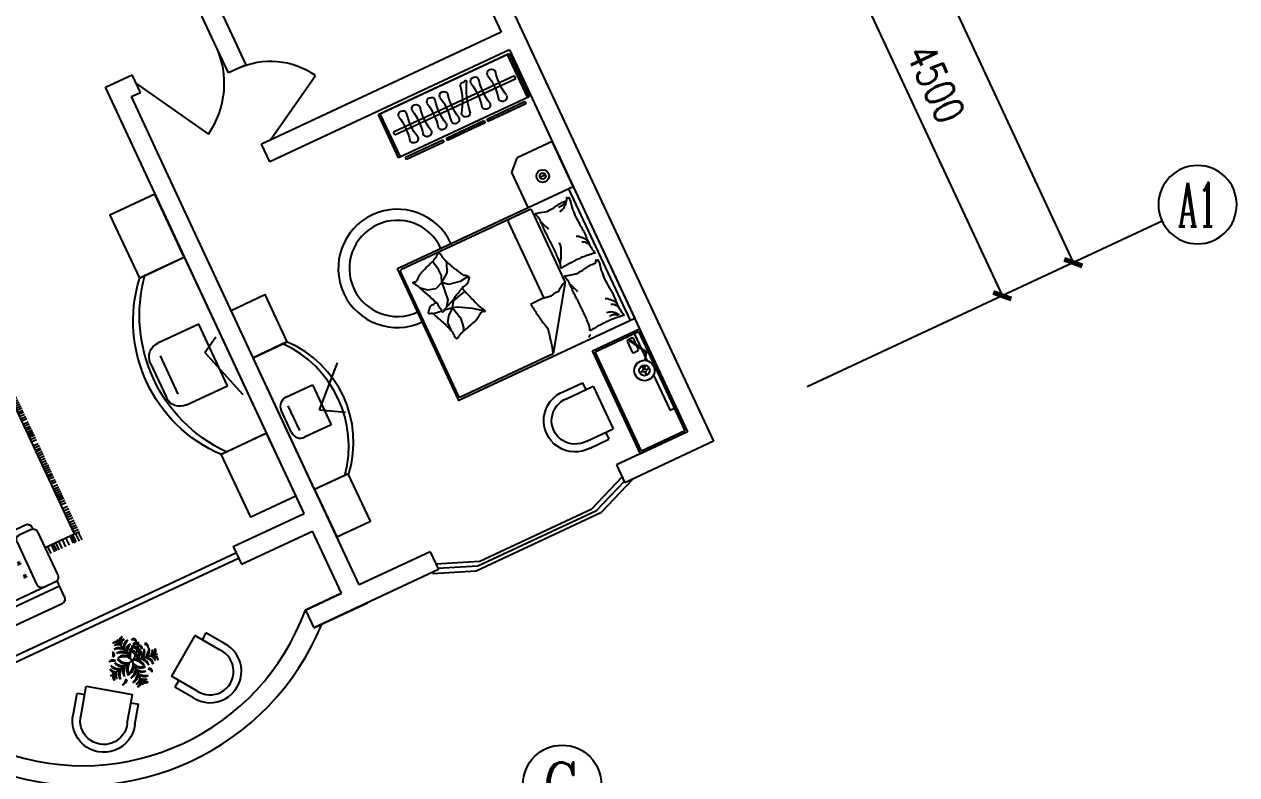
# Model space of a CAD drawing. Header units: millimetres. Extents: x 751 to 49128, y 379 to 40024.
# Drawn here: x 36748 to 49128, y 19677 to 27337 of the extents above; entities that cross this region are included whole.
import ezdxf
from ezdxf.enums import TextEntityAlignment as Align

# ---------------------------------------------------------------- set-up
doc = ezdxf.new("R2010")
doc.units = ezdxf.units.MM
for name, color, linetype in [('AXIS', 3, 'Continuous'), ('AXIS_TEXT', 7, 'Continuous'), ('LAYER1', 5, 'Continuous'), ('PUB_WINDW', 7, 'Continuous'), ('WALL', 255, 'Continuous'), ('WINDOW', 2, 'Continuous')]:
    doc.layers.add(name, color=color, linetype=linetype)
doc.styles.add('COMPLEX', font='COMPLEX')
doc.styles.add('DIM_FONT', font='SIMPLEX', dxfattribs={"width": 0.8})
doc.styles.add('SIMPLEX', font='SIMPLEX.SHX')
doc.styles.get("Standard").update_dxf_attribs({"font": 'arial.ttf'})
doc.dimstyles.new('AXIS', dxfattribs={"dimtxt": 300, "dimasz": 1, "dimexe": 250, "dimexo": 300, "dimgap": 0.09, "dimtad": 1, "dimdec": 0, "dimzin": 0, "dimdsep": 46, "dimtxsty": 'DIM_FONT', "dimblk": '_DIMX', "dimcen": 0.09, "dimse1": 1, "dimse2": 1, "dimclrt": 7, "dimadec": 0, "dimazin": 0, "dimtfac": 1, "dimtdec": 0, "dimtix": 1, "dimtmove": 2, "dimatfit": 3, "dimldrblk": '_DIMX', "dimfxl": 1, "dimtolj": 1, "dimtzin": 0, "dimarcsym": 0})

# ---------------------------------------------------------------- blocks, each defined once
blk = doc.blocks.new('_DIMX')
at = {"const_width": 50}
blk.add_lwpolyline([(-70, -70), (70, 70)], dxfattribs=at)
blk = doc.blocks.new('*D84')
at = {"color": 0, "linetype": 'ByBlock', "transparency": 16777216}
blk.add_line((31041, 39187), (36619, 27226), dxfattribs=at)
at = {"layer": 'DEFPOINTS', "color": 0, "linetype": 'ByBlock', "transparency": 16777216}
for p in [(28322, 37920), (36619, 27225), (33901, 25957)]:
    blk.add_point(p, dxfattribs=at)
at = {"color": 0, "linetype": 'ByBlock', "transparency": 16777216}
for p, rotation in [((31041, 39188), 115.0000000000001), ((36619, 27225), 295.0000000000001)]:
    blk.add_blockref('_DIMX', p, dxfattribs=dict(at, rotation=rotation))
at = {"color": 7, "linetype": 'ByBlock', "transparency": 16777216, "insert": (34102, 33333), "char_height": 300, "attachment_point": 5, "rotation": 295, "style": 'DIM_FONT'}
blk.add_mtext('\\A1;13200', dxfattribs=at)
blk = doc.blocks.new('M_C43HGY')
at = {"linetype": 'Continuous'}
blk.add_lwpolyline([(-535.7, -275.9), (-535.7, 0), (535.7, 0), (535.7, -275.9)], dxfattribs=at)
for centre, radius, start, end in [((-2.2, 390.9), 830.9, 230.05521, 310.34376), ((-2.8, 320.1), 802.1, 228.11894, 311.88106)]:
    blk.add_arc(centre, radius, start, end, dxfattribs=at)
at = {"width": 0.8, "flags": 9}
for tag in ['XSIZE', 'YSIZE']:
    blk.add_attdef(tag, (0, 0), '', height=0.5, dxfattribs=at)
blk = doc.blocks.new('_C1LVG')
for p, q in [((-143.6, 1091.5), (-32.5, 1450.8)), ((-400.5, 1354.1), (-100.5, 1354.1)), ((-100.5, 1354.1), (-100.5, 904.1)), ((-500.5, 1004.1), (-500.5, 1254.1)), ((-419.4, 1267.4), (-419.4, 988.1)), ((-143.6, 1091.5), (-32.5, 1028.1)), ((-100.5, 904.1), (-400.5, 904.1))]:
    blk.add_line(p, q)
for points in [[(-328.5, 1747.3), (0, 1747.3), (0, 2208.9), (-328.5, 2208.9)], [(-328.5, 461.7), (0, 461.7), (0, 0), (-328.5, 0)]]:
    blk.add_lwpolyline(points, close=True)
for centre, start, end in [((-400.5, 1254.1), 90, 180), ((-400.5, 1004.1), 180, 270)]:
    blk.add_arc(centre, 100, start, end)
at = {"xscale": 1.2, "yscale": 1.2, "zscale": 1.2, "rotation": 270.0000000000001}
blk.add_blockref('M_C43HGY', (2.6, 1104.5), dxfattribs=at)
at = {"style": 'DIM_FONT', "width": 0.8, "flags": 9}
for tag in ['YSIZE', 'XSIZE']:
    blk.add_attdef(tag, (0, 0), '', height=0.5, dxfattribs=at)
blk = doc.blocks.new('_C5VVX')
for p, q in [((879, 1468), (879, 1618)), ((929, 1668), (1692, 1668)), ((1742, 1618), (1742, 1466)), ((879, 1518), (1742, 1518)), ((846, 1418), (846, 1007)), ((879, 1468), (1742, 1468)), ((1035, 1468), (896, 1468)), ((1085, 1007), (1085, 1418)), ((1535, 1007), (1535, 1418)), ((1585, 1468), (1725, 1468)), ((1775, 1418), (1775, 1007)), ((1162, 1326), (1131, 1296)), ((1131, 1326), (1162, 1296)), ((1319, 1326), (1289, 1296)), ((1289, 1326), (1319, 1296)), ((1477, 1326), (1447, 1296)), ((1447, 1326), (1477, 1296)), ((398, 1222), (456, 1222)), ((398, 1194), (456, 1194)), ((458, 1154), (458, 1225)), ((480, 1154), (480, 1225)), ((501, 1154), (501, 1225)), ((522, 1154), (522, 1225)), ((551, 1154), (551, 1225)), ((581, 1154), (581, 1225)), ((608, 1154), (608, 1225)), ((652, 1154), (652, 1225)), ((679, 1154), (679, 1225)), ((702, 1154), (702, 1225)), ((735, 1154), (735, 1225)), ((774, 1154), (774, 1225)), ((803, 1154), (803, 1225)), ((824, 1154), (824, 1225)), ((1162, 1199), (1131, 1169)), ((1131, 1199), (1162, 1169)), ((1319, 1199), (1289, 1169)), ((1289, 1199), (1319, 1169)), ((1477, 1199), (1447, 1169)), ((1447, 1199), (1477, 1169)), ((1801, 1154), (1801, 1225)), ((1843, 1154), (1843, 1225)), ((1866, 1154), (1866, 1225)), ((1893, 1154), (1893, 1225)), ((1926, 1154), (1926, 1225)), ((1970, 1154), (1970, 1225)), ((2009, 1154), (2009, 1225)), ((2056, 1154), (2056, 1225)), ((2073, 1159), (2073, 1231)), ((2086, 1154), (2086, 1225)), ((2120, 1159), (2120, 1231)), ((2150, 1159), (2150, 1231)), ((398, 1173), (456, 1173)), ((398, 1144), (456, 1144)), ((398, 1117), (456, 1117)), ((398, 1096), (456, 1096)), ((458, 1154), (846, 1154)), ((458, 1008), (458, 1154)), ((1775, 1154), (2108, 1154)), ((2108, 1154), (2108, -1213)), ((2108, 1154), (2165, 1154)), ((2108, 1133), (2165, 1133)), ((2108, 1109), (2165, 1109)), ((2108, 1088), (2165, 1088)), ((50, 975), (203, 975)), ((150, -975), (150, 975)), ((200, -975), (200, 975)), ((250, 1008), (661, 1008)), ((398, 1075), (456, 1075)), ((398, 1054), (456, 1054)), ((398, 1030), (456, 1030)), ((398, 1008), (456, 1008)), ((711, 975), (720, 975)), ((1162, 1062), (1131, 1032)), ((1131, 1062), (1162, 1032)), ((1289, 1062), (1319, 1032)), ((1319, 1062), (1289, 1032)), ((1477, 1062), (1447, 1032)), ((1447, 1062), (1477, 1032)), ((2108, 1066), (2165, 1066)), ((2108, 1044), (2165, 1044)), ((2108, 1017), (2165, 1017)), ((2108, 996), (2165, 996)), ((2108, 975), (2165, 975)), ((0, -925), (0, 925)), ((200, 818), (200, 958)), ((711, 958), (711, 818)), ((770, 925), (770, 327)), ((879, 957), (879, 948)), ((896, 957), (1035, 957)), ((929, 898), (1692, 898)), ((1725, 957), (1585, 957)), ((1742, 957), (1742, 948)), ((2108, 954), (2165, 954)), ((2108, 930), (2165, 930)), ((2108, 908), (2165, 908)), ((2108, 869), (2165, 869)), ((661, 768), (250, 768)), ((2108, 848), (2165, 848)), ((2108, 826), (2165, 826)), ((2108, 814), (2165, 814)), ((2108, 804), (2165, 804)), ((2108, 792), (2165, 792)), ((2108, 777), (2165, 777)), ((2108, 756), (2165, 756)), ((363, 683), (332, 713)), ((363, 713), (332, 683)), ((500, 683), (469, 713)), ((500, 713), (469, 683)), ((627, 683), (597, 713)), ((627, 713), (597, 683)), ((2108, 738), (2165, 738)), ((2108, 717), (2165, 717)), ((2108, 717), (2165, 717)), ((2108, 696), (2165, 696)), ((2108, 666), (2165, 666)), ((363, 556), (332, 526)), ((363, 526), (332, 556)), ((500, 526), (469, 556)), ((500, 556), (469, 526)), ((627, 526), (597, 556)), ((627, 556), (597, 526)), ((2108, 645), (2165, 645)), ((2108, 621), (2165, 621)), ((2108, 600), (2165, 600)), ((2108, 582), (2165, 582)), ((2108, 561), (2165, 561)), ((2108, 542), (2165, 542)), ((1110, 414), (1145, 449)), ((1110, 391), (1168, 449)), ((1130, 461), (1130, 457)), ((1138, 469), (1505, 469)), ((1138, 449), (1505, 449)), ((1534, 391), (1476, 449)), ((1534, 414), (1499, 449)), ((1513, 461), (1513, 457)), ((2108, 521), (2165, 521)), ((2108, 503), (2165, 503)), ((2108, 481), (2165, 481)), ((2108, 459), (2165, 459)), ((2108, 438), (2165, 438)), ((363, 368), (332, 398)), ((363, 398), (332, 368)), ((500, 368), (469, 398)), ((500, 398), (469, 368)), ((627, 368), (597, 398)), ((627, 398), (597, 368)), ((1090, -306), (1090, 421)), ((1098, 429), (1102, 429)), ((1110, -306), (1110, 421)), ((1142, 341), (1502, -155)), ((1192, 417), (1502, -10)), ((1226, 417), (1502, 38)), ((1377, 417), (1502, 245)), ((1534, 421), (1534, -306)), ((1546, 429), (1542, 429)), ((1554, 421), (1554, -306)), ((2108, 414), (2165, 414)), ((2108, 392), (2165, 392)), ((2108, 370), (2165, 370)), ((2108, 349), (2165, 349)), ((2108, 335), (2165, 335)), ((740, 298), (230, 298)), ((770, 269), (770, -269)), ((2108, 314), (2165, 314)), ((2108, 292), (2165, 292)), ((2108, 253), (2165, 253)), ((2108, 232), (2165, 232)), ((363, 168), (332, 138)), ((363, 138), (332, 168)), ((500, 168), (469, 138)), ((500, 138), (469, 168)), ((627, 168), (597, 138)), ((627, 138), (597, 168)), ((2108, 210), (2165, 210)), ((2108, 198), (2165, 198)), ((2108, 188), (2165, 188)), ((2108, 176), (2165, 176)), ((2108, 161), (2165, 161)), ((2108, 140), (2165, 140)), ((2108, 122), (2165, 122)), ((363, -20), (332, 11)), ((363, 11), (332, -20)), ((500, 11), (469, -20)), ((500, -20), (469, 11)), ((627, 11), (597, -20)), ((627, -20), (597, 11)), ((2108, 101), (2165, 101)), ((2108, 101), (2165, 101)), ((2108, 80), (2165, 80)), ((2108, 50), (2165, 50)), ((2108, 29), (2165, 29)), ((2108, 5), (2165, 5)), ((1142, -13), (1352, -303)), ((2108, -16), (2165, -16)), ((2108, -34), (2165, -34)), ((2108, -55), (2165, -55)), ((2108, -74), (2165, -74)), ((2108, -95), (2165, -95)), ((363, -147), (332, -177)), ((363, -177), (332, -147)), ((500, -147), (469, -177)), ((500, -177), (469, -147)), ((627, -147), (597, -177)), ((627, -177), (597, -147)), ((2108, -113), (2165, -113)), ((2108, -135), (2165, -135)), ((2108, -157), (2165, -157)), ((2108, -178), (2165, -178)), ((2108, -202), (2165, -202)), ((740, -298), (230, -298)), ((1098, -314), (1102, -314)), ((1110, -277), (1168, -335)), ((1110, -300), (1145, -335)), ((1534, -277), (1476, -335)), ((1534, -300), (1499, -335)), ((1546, -314), (1542, -314)), ((2108, -224), (2165, -224)), ((2108, -246), (2165, -246)), ((2108, -267), (2165, -267)), ((2108, -281), (2165, -281)), ((2108, -303), (2165, -303)), ((2108, -319), (2165, -319)), ((363, -398), (332, -368)), ((363, -368), (332, -398)), ((500, -398), (469, -368)), ((500, -368), (469, -398)), ((627, -398), (597, -368)), ((627, -368), (597, -398)), ((770, -327), (770, -925)), ((1130, -347), (1130, -343)), ((1505, -335), (1138, -335)), ((1505, -355), (1138, -355)), ((1513, -347), (1513, -343)), ((2108, -331), (2165, -331)), ((2108, -340), (2165, -340)), ((2108, -352), (2165, -352)), ((2108, -368), (2165, -368)), ((2108, -389), (2165, -389)), ((2108, -406), (2165, -406)), ((2108, -428), (2165, -428)), ((2108, -428), (2165, -428)), ((363, -526), (332, -556)), ((363, -556), (332, -526)), ((500, -556), (469, -526)), ((500, -526), (469, -556)), ((627, -556), (597, -526)), ((627, -526), (597, -556)), ((2108, -449), (2165, -449)), ((2108, -478), (2165, -478)), ((2108, -500), (2165, -500)), ((2108, -524), (2165, -524)), ((2108, -545), (2165, -545)), ((2108, -562), (2165, -562)), ((2108, -584), (2165, -584)), ((2108, -603), (2165, -603)), ((2108, -624), (2165, -624)), ((2108, -642), (2165, -642)), ((363, -713), (332, -683)), ((363, -683), (332, -713)), ((500, -713), (469, -683)), ((500, -683), (469, -713)), ((627, -713), (597, -683)), ((627, -683), (597, -713)), ((2108, -663), (2165, -663)), ((2108, -686), (2165, -686)), ((2108, -707), (2165, -707)), ((2108, -731), (2165, -731)), ((2108, -752), (2165, -752)), ((200, -818), (200, -958)), ((661, -768), (250, -768)), ((711, -958), (711, -818)), ((2108, -774), (2165, -774)), ((2108, -796), (2165, -796)), ((2108, -810), (2165, -810)), ((2108, -831), (2165, -831)), ((904, -968), (904, -959)), ((954, -909), (1717, -909)), ((1767, -968), (1767, -959)), ((2108, -865), (2165, -865)), ((2108, -895), (2165, -895)), ((2108, -916), (2165, -916)), ((2108, -940), (2165, -940)), ((2108, -961), (2165, -961)), ((200, -975), (50, -975)), ((250, -1008), (661, -1008)), ((388, -1017), (445, -1017)), ((388, -1046), (445, -1046)), ((388, -1067), (445, -1067)), ((458, -1213), (458, -1008)), ((711, -975), (720, -975)), ((871, -1429), (871, -1018)), ((921, -968), (1061, -968)), ((1111, -1018), (1111, -1429)), ((1187, -1073), (1157, -1043)), ((1157, -1073), (1187, -1043)), ((1314, -1073), (1344, -1043)), ((1344, -1073), (1314, -1043)), ((1502, -1073), (1472, -1043)), ((1472, -1073), (1502, -1043)), ((1561, -1018), (1561, -1429)), ((1750, -968), (1611, -968)), ((1800, -1429), (1800, -1018)), ((2108, -978), (2165, -978)), ((2108, -1000), (2165, -1000)), ((2108, -1019), (2165, -1019)), ((2108, -1040), (2165, -1040)), ((2108, -1058), (2165, -1058)), ((388, -1091), (445, -1091)), ((388, -1113), (445, -1113)), ((388, -1130), (445, -1130)), ((388, -1151), (445, -1151)), ((388, -1170), (445, -1170)), ((1187, -1210), (1157, -1180)), ((1157, -1210), (1187, -1180)), ((1344, -1210), (1314, -1180)), ((1314, -1210), (1344, -1180)), ((1502, -1210), (1472, -1180)), ((1472, -1210), (1502, -1180)), ((2108, -1080), (2165, -1080)), ((2108, -1102), (2165, -1102)), ((2108, -1123), (2165, -1123)), ((2108, -1147), (2165, -1147)), ((2108, -1168), (2165, -1168)), ((388, -1192), (445, -1192)), ((388, -1210), (445, -1210)), ((388, -1231), (445, -1231)), ((388, -1253), (445, -1253)), ((388, -1275), (445, -1275)), ((871, -1213), (458, -1213)), ((458, -1284), (458, -1213)), ((480, -1284), (480, -1213)), ((501, -1284), (501, -1213)), ((522, -1284), (522, -1213)), ((551, -1284), (551, -1213)), ((581, -1284), (581, -1213)), ((608, -1284), (608, -1213)), ((652, -1284), (652, -1213)), ((679, -1284), (679, -1213)), ((702, -1284), (702, -1213)), ((735, -1284), (735, -1213)), ((774, -1284), (774, -1213)), ((803, -1284), (803, -1213)), ((824, -1284), (824, -1213)), ((1798, -1284), (1798, -1213)), ((2108, -1213), (1800, -1213)), ((1820, -1284), (1820, -1213)), ((1841, -1284), (1841, -1213)), ((1862, -1284), (1862, -1213)), ((1891, -1284), (1891, -1213)), ((1921, -1284), (1921, -1213)), ((1947, -1284), (1947, -1213)), ((1992, -1284), (1992, -1213)), ((2019, -1284), (2019, -1213)), ((2042, -1284), (2042, -1213)), ((2075, -1284), (2075, -1213)), ((2108, -1191), (2165, -1191)), ((2108, -1212), (2165, -1212)), ((2113, -1284), (2113, -1213)), ((2143, -1284), (2143, -1213)), ((2164, -1284), (2164, -1213)), ((1187, -1337), (1157, -1307)), ((1157, -1337), (1187, -1307)), ((1344, -1337), (1314, -1307)), ((1314, -1337), (1344, -1307)), ((1502, -1337), (1472, -1307)), ((1472, -1337), (1502, -1307)), ((904, -1479), (1767, -1479)), ((904, -1479), (904, -1629)), ((1061, -1479), (921, -1479)), ((1611, -1479), (1750, -1479)), ((1767, -1629), (1767, -1477)), ((904, -1529), (1767, -1529)), ((954, -1679), (1717, -1679))]:
    blk.add_line(p, q)
blk.add_lwpolyline([(1142, 417), (1502, 417), (1502, -303), (1142, -303)], close=True)
at = {"const_width": 9.6}
for points in [[(1288, -104, 1), (1288, -113, 1)], [(1338, -79, 1), (1338, -89, 1)], [(1415, -27, 1), (1415, -36, 1)], [(1439, -108, 1), (1439, -118, 1)], [(1233, -187, 1), (1233, -197, 1)], [(1333, -139, 1), (1333, -148, 1)], [(1333, -172, 1), (1333, -181, 1)], [(1378, -165, 1), (1378, -175, 1)], [(1386, -150, 1), (1386, -159, 1)], [(1389, -174, 1), (1389, -184, 1)], [(1394, -163, 1), (1394, -173, 1)], [(1404, -159, 1), (1404, -168, 1)], [(1420, -130, 1), (1420, -140, 1)], [(1341, -262, 1), (1341, -272, 1)], [(1391, -317, 1), (1391, -327, 1)], [(1449, -255, 1), (1449, -265, 1)]]:
    blk.add_lwpolyline(points, format="xyb", close=True, dxfattribs=at)
blk.add_circle((1388, -174), 115)
for centre, radius, start, end in [((929, 1618), 50, 90, 180), ((1692, 1618), 50, 360, 90), ((896, 1418), 50, 90, 180), ((1035, 1418), 50, 0, 90), ((1585, 1418), 50, 90, 180), ((1725, 1418), 50, 0, 90), ((50, 925), 50, 90, 180), ((250, 958), 50, 90, 180), ((661, 958), 50, 0, 90), ((720, 925), 50, 0, 90), ((896, 1007), 50, 180, 270), ((1035, 1007), 50, 270, 0), ((1585, 1007), 50, 180, 270), ((1725, 1007), 50, 270, 0), ((929, 948), 50, 180, 270), ((1692, 948), 50, 270, 0), ((250, 818), 50, 180, 270), ((661, 818), 50, 270, 360), ((1138, 461), 8, 90, 180), ((1138, 457), 8, 180, 270), ((1505, 461), 8, 0, 90), ((1505, 457), 8, 270, 0), ((230, 328), 30, 180, 270), ((740, 328), 30, 270, 0), ((1098, 421), 8, 90, 180), ((1102, 421), 8, 0, 90), ((1542, 421), 8, 90, 180), ((1546, 421), 8, 0, 90), ((230, 268), 30, 90, 180), ((740, 268), 30, 0, 90), ((1193, -110), 234, 348.5516, 40.9815), ((1240, -313), 208, 44.4861, 99.3762), ((1252, -219), 152, 24.0956, 76.2953), ((1164, -203), 233, 13.0452, 49.7766), ((997, -152), 402, 358.3286, 18.729), ((1353, -68), 101, 298.8901, 348.4579), ((1249, -16), 207, 318.7581, 353.8624), ((1386, -15), 154, 276.9904, 348.0284), ((1341, -427), 260, 81.2496, 128.2333), ((1269, -418), 276, 65.0888, 95.9637), ((1153, -143), 230, 301.315, 352.1378), ((394, 883), 1432, 309.0488, 312.6799), ((875, -142), 514, 340.5249, 357.8244), ((1217, -251), 188, 323.3231, 25.7633), ((1723, 388), 648, 238.9873, 250.361), ((1297, -265), 135, 332.9909, 45.9102), ((1263, -286), 186, 355.8741, 36.9558), ((1419, -553), 392, 73.8561, 89.1105), ((230, -268), 30, 180, 270), ((230, -328), 30, 90, 180), ((740, -268), 30, 270, 0), ((740, -328), 30, 0, 90), ((1098, -306), 8, 180, 270), ((1102, -306), 8, 270, 0), ((1553, -53), 175, 252.9456, 276.4814), ((1542, -306), 8, 180, 270), ((1546, -306), 8, 270, 0), ((1138, -343), 8, 90, 180), ((1138, -347), 8, 180, 270), ((1505, -343), 8, 0, 90), ((1505, -347), 8, 270, 0), ((250, -818), 50, 90, 180), ((661, -818), 50, 0, 90), ((50, -925), 50, 180, 270), ((250, -958), 50, 180, 270), ((661, -958), 50, 270, 0), ((720, -925), 50, 270, 0), ((954, -959), 50, 90, 180), ((1717, -959), 50, 360, 90), ((921, -1018), 50, 90, 180), ((1061, -1018), 50, 0, 90), ((1611, -1018), 50, 90, 180), ((1750, -1018), 50, 0, 90), ((921, -1429), 50, 180, 270), ((1061, -1429), 50, 270, 0), ((1611, -1429), 50, 180, 270), ((1750, -1429), 50, 270, 0), ((954, -1629), 50, 180, 270), ((1717, -1629), 50, 270, 0)]:
    blk.add_arc(centre, radius, start, end)
at = {"style": 'DIM_FONT', "width": 0.8, "flags": 9}
for tag in ['XSIZE', 'YSIZE']:
    blk.add_attdef(tag, (0, 0), '', height=0.5, dxfattribs=at)
blk = doc.blocks.new('M_B5JMP')
for p, q in [((-0.5, 0.5), (-0.5, -0.5)), ((0.5, 0.5), (0.5, -0.5)), ((-0.5, 0.15), (0.5, 0.15)), ((-0.5, -0.15), (0.5, -0.15))]:
    blk.add_line(p, q)
blk = doc.blocks.new('M_C3')
for p, q in [((-319, 296), (-319, 84)), ((-239, 296), (-239, 0)), ((239, 296), (239, 0)), ((319, 296), (319, 84)), ((-319, 84), (-239, 84)), ((-239, 0), (239, 0)), ((239, 84), (319, 84))]:
    blk.add_line(p, q)
for radius, start, end in [(320, 356.4494, 183.5506), (240, 355.2636, 184.7364)]:
    blk.add_arc((0, 316), radius, start, end)
at = {"width": 0.8, "flags": 9}
for tag in ['YSIZE', 'XSIZE', 'XSIZE', 'YSIZE']:
    blk.add_attdef(tag, (0, 0), '', height=0.5, dxfattribs=at)
blk = doc.blocks.new('M_F20')
for p in [(-55, 465), (-498, 93), (389, 93), (24, -428)]:
    blk.add_line(p, (-55, 15))
for centre, radius, start, end in [((-138, 350), 104, 36.29, 99.6243), ((-223, 229), 234, 44.0763, 73.3794), ((29, 350), 104, 80.3757, 143.71), ((113, 229), 234, 106.6206, 135.9237), ((-223, 177), 144, 164.6063, 234.7511), ((-121, 236), 241, 184.9634, 228.6288), ((-244, 299), 51.8, 139.742, 258.7475), ((-173, 340), 113, 184.618, 228.2106), ((-72, 159), 140, 156.3654, 256.5741), ((11, 203), 212, 176.8122, 238.3335), ((-185, 209), 144, 25.2489, 95.3937), ((-260, 119), 241, 31.3712, 75.0366), ((-185, 127), 144, 25.2489, 95.3937), ((-260, 37), 241, 31.3712, 75.0366), ((-138, 301), 104, 36.29, 99.6243), ((-223, 179), 234, 44.0763, 73.3794), ((29, 301), 104, 80.3757, 143.71), ((113, 179), 234, 106.6206, 135.9237), ((151, 119), 241, 104.9634, 148.6288), ((76, 209), 144, 84.6063, 154.7511), ((76, 127), 144, 84.6063, 154.7511), ((151, 37), 241, 104.9634, 148.6288), ((-121, 203), 212, 301.6665, 3.1878), ((-37, 159), 140, 283.4259, 23.6346), ((243, 210), 104, 80.3757, 143.71), ((328, 88), 234, 106.6206, 135.9237), ((12, 236), 241, 311.3712, 355.0366), ((114, 177), 144, 305.2489, 15.3937), ((-398, -10), 104, 116.29, 179.6243), ((-293, -114), 234, 124.0763, 153.3794), ((-369, 155), 104, 160.3757, 223.71), ((-235, 217), 234, 186.6206, 215.9237), ((-350, -18), 104, 116.29, 179.6243), ((-245, -122), 234, 124.0763, 153.3794), ((-321, 147), 104, 160.3757, 223.71), ((-187, 209), 234, 186.6206, 215.9237), ((-268, -80), 144, 105.2489, 175.3937), ((-193, -170), 241, 111.3712, 155.0366), ((-187, -94), 144, 105.2489, 175.3937), ((-112, -184), 241, 111.3712, 155.0366), ((155, -424), 486, 115.4772, 156.6585), ((-142, 162), 144, 164.6063, 234.7511), ((-41, 221), 241, 184.9634, 228.6288), ((-186, -44), 78.2, 144.9865, 244.4034), ((-120, -115), 140, 83.4259, 183.6346), ((-57, -185), 212, 101.6665, 163.1878), ((-27, 30), 225, 187.5759, 215.8942), ((-194, 57), 140, 3.4259, 103.6346), ((-252, -17), 212, 21.6665, 83.1878), ((-141, -2), 50.7, 114.2257, 255.1279), ((-101, 10), 70.2, 150.4398, 228.6694), ((84, 57), 140, 76.3654, 176.5741), ((143, -17), 212, 96.8122, 158.3335), ((-52, -185), 212, 16.8122, 78.3335), ((11, -115), 140, 356.3654, 96.5741), ((-69, 221), 241, 311.3712, 355.0366), ((3, -184), 241, 24.9634, 68.6288), ((33, 162), 144, 305.2489, 15.3937), ((78, -94), 144, 4.6063, 74.7511), ((84, -170), 241, 24.9634, 68.6288), ((159, -80), 144, 4.6063, 74.7511), ((78, 209), 234, 324.0763, 353.3794), ((136, -122), 234, 26.6206, 55.9237), ((212, 147), 104, 316.29, 19.6243), ((241, -18), 104, 0.3757, 63.71), ((125, 217), 234, 324.0763, 353.3794), ((260, 155), 104, 316.29, 19.6243), ((-362, -113), 51.8, 139.742, 258.7475), ((-292, -72), 113, 184.618, 228.2106), ((-255, -130), 51.8, 139.742, 258.7475), ((-185, -89), 113, 184.618, 228.2106), ((-217, -195), 51.3, 167.0577, 302.8533), ((-187, -166), 72, 185.1845, 268.654), ((-157, -147), 68.9, 138.8744, 278.9763), ((-97, -114), 112, 173.7536, 244.097), ((-254, 12), 212, 286.8122, 348.3335), ((-184, -51), 140, 266.3654, 6.5741), ((-45, -86), 117, 161.4477, 239.3672), ((-254, -43), 241, 294.9634, 338.6288), ((-163, -118), 144, 274.6063, 344.7511), ((231, -7), 380, 185.4007, 208.139), ((134, 81), 212, 211.6665, 273.1878), ((90, -2), 140, 193.4259, 293.6346), ((152, 29), 241, 221.3712, 265.0366), ((93, -73), 144, 215.2489, 285.3937), ((219, -230), 51.8, 101.2525, 220.258), ((289, -271), 113, 131.7894, 175.382), ((336, 93), 234, 234.0763, 263.3794), ((274, -42), 104, 226.29, 289.6243), ((-217, -268), 51.3, 167.0577, 302.8533), ((-187, -239), 72, 185.1845, 268.654), ((-239, -123), 241, 294.9634, 338.6288), ((-149, -199), 144, 274.6063, 344.7511), ((-191, -176), 234, 296.6206, 325.9237), ((-87, -281), 104, 270.3757, 333.71), ((-183, -224), 234, 296.6206, 325.9237), ((-79, -329), 104, 270.3757, 333.71), ((166, -52), 241, 221.3712, 265.0366), ((107, -153), 144, 215.2489, 285.3937), ((139, -118), 234, 234.0763, 263.3794), ((77, -252), 104, 226.29, 289.6243), ((148, -166), 234, 234.0763, 263.3794), ((86, -300), 104, 226.29, 289.6243)]:
    blk.add_arc(centre, radius, start, end)
at = {"width": 0.8, "flags": 9}
for tag in ['XSIZE', 'YSIZE']:
    blk.add_attdef(tag, (0, 0), '', height=0.5, dxfattribs=at)
blk = doc.blocks.new('M_C4')
for p, q in [((100, 250), (350, 250)), ((0, -150), (0, 150)), ((363, 169), (84, 169)), ((450, 150), (450, -150)), ((187, -107), (57, -336)), ((187, -107), (547, -475)), ((450, -150), (0, -150))]:
    blk.add_line(p, q)
for centre, start, end in [((100, 150), 90, 180), ((350, 150), 0, 90)]:
    blk.add_arc(centre, 100, start, end)
at = {"flags": 9}
for tag in ['XSIZE', 'YSIZE']:
    blk.add_attdef(tag, (0, 0), '', height=0.5, dxfattribs=at)
at = {"width": 0.8, "flags": 9}
for tag in ['YSIZE', 'XSIZE', 'XSIZE', 'YSIZE']:
    blk.add_attdef(tag, (225, -150), '', height=0.5, dxfattribs=at)
blk = doc.blocks.new('_DBLK')
blk.add_line((-0.5, 0), (0, -0.866))
blk.add_arc((-0.5, 0), 1, 300, 0)
at = {"style": 'SIMPLEX', "flags": 9}
blk.add_attdef('A', text='', height=1, dxfattribs=at).set_placement((0, 1.5), align=Align.MIDDLE)
blk = doc.blocks.new('*D83')
at = {"color": 0, "linetype": 'ByBlock', "transparency": 16777216}
blk.add_line((33993, 30964), (35894, 26888), dxfattribs=at)
at = {"layer": 'DEFPOINTS', "color": 0, "linetype": 'ByBlock', "transparency": 16777216}
for p in [(31999, 30036), (35894, 26887), (33901, 25957)]:
    blk.add_point(p, dxfattribs=at)
at = {"color": 0, "linetype": 'ByBlock', "transparency": 16777216}
for p, rotation in [((33993, 30965), 115), ((35894, 26887), 295)]:
    blk.add_blockref('_DIMX', p, dxfattribs=dict(at, rotation=rotation))
at = {"color": 7, "linetype": 'ByBlock', "transparency": 16777216, "insert": (35215, 29053), "char_height": 300, "attachment_point": 5, "rotation": 295, "style": 'DIM_FONT'}
blk.add_mtext('\\A1;4500', dxfattribs=at)
blk = doc.blocks.new('M_C42MSU')
for p, q in [((-900, 0), (-900, -700)), ((-900, 0), (0, 0)), ((0, 0), (0, -900)), ((-900, -700), (-700, -900)), ((0, -900), (-700, -900))]:
    blk.add_line(p, q)
at = {"width": 0.8, "flags": 9}
for tag in ['XSIZE', 'YSIZE']:
    blk.add_attdef(tag, (0, 0), '', height=0.5, dxfattribs=at)
blk = doc.blocks.new('M_B1ZDK')
for points in [[(0.5331, 0.549), (0.3361, 1.3649), (-0.3361, 1.3649), (-0.5418, 0.5128)], [(0.5012, 0.4163), (0.318, 1.1838), (-0.318, 1.1838), (-0.5012, 0.4283)], [(0.5, 0.1667), (0.3, 1.0027), (-0.3, 1.0027), (-0.5, 0.1667)]]:
    blk.add_lwpolyline(points)
blk = doc.blocks.new('_AXISO')
blk.add_circle((0, 0), 0.5)
at = {"layer": 'AXIS_TEXT', "style": 'COMPLEX', "width": 1.041667}
blk.add_attdef('A', text='', height=0.56, dxfattribs=at).set_placement((-0.25, -0.28), (0.25, -0.28), align=Align.FIT)
blk = doc.blocks.new('A$C14F639B7')
at = {"layer": 'LAYER1', "color": 7}
for p, q in [((0, 0), (0, 1160)), ((0, 1160), (530, 1160)), ((20, 20), (20, 1140)), ((20, 1140), (510, 1140)), ((461, 1140), (461, 835)), ((510, 1140), (510, 20)), ((530, 1160), (530, 0)), ((370, 1108), (361, 1099)), ((361, 1099), (361, 974)), ((423, 1108), (370, 1108)), ((486, 921), (398, 1075)), ((492, 924), (403, 1079)), ((432, 1099), (423, 1108)), ((432, 1028), (432, 1099)), ((432, 974), (432, 1016)), ((361, 974), (370, 965)), ((370, 965), (423, 965)), ((423, 965), (432, 974)), ((446, 845), (486, 915)), ((451, 842), (492, 912)), ((379, 753), (343, 753)), ((396, 771), (396, 806)), ((403, 770), (421, 801)), ((408, 767), (426, 798)), ((414, 753), (450, 753)), ((396, 735), (396, 700)), ((461, 671), (461, 271)), ((510, 271), (461, 271)), ((510, 271), (461, 271)), ((510, 20), (20, 20)), ((530, 0), (0, 0))]:
    blk.add_line(p, q, dxfattribs=at)
for centre, radius in [((396, 1083), 7.43), ((492, 918), 5.94), ((396, 753), 104), ((396, 753), 53.5), ((396, 753), 17.8)]:
    blk.add_circle(centre, radius, dxfattribs=at)
blk = doc.blocks.new('A$C3084621F')
at = {"color": 7}
for p, q in [((553, 1637), (12, 1637)), ((553, 1613), (12, 1613)), ((264, 51), (264, 1565)), ((298, 1565), (264, 1565)), ((298, 1565), (298, 51)), ((553, 0), (553, 1637)), ((608, 1563), (580, 1563)), ((580, 1563), (580, 1095)), ((580, 1562), (580, 1094)), ((608, 1559), (580, 1559)), ((608, 1095), (608, 1563)), ((608, 1094), (608, 1562)), ((84, 1390), (84, 1387)), ((84, 1223), (84, 1220)), ((84, 1034), (84, 1031)), ((580, 1097), (608, 1097)), ((580, 1094), (608, 1094)), ((580, 1049), (580, 581)), ((608, 1049), (580, 1049)), ((580, 1048), (580, 580)), ((608, 1046), (580, 1046)), ((608, 581), (608, 1049)), ((608, 580), (608, 1048)), ((84, 871), (84, 874)), ((455, 746), (456, 744)), ((89, 596), (88, 599)), ((580, 583), (608, 583)), ((580, 580), (608, 580)), ((84, 486), (84, 483)), ((608, 539), (580, 539)), ((580, 539), (580, 71)), ((580, 538), (580, 70)), ((608, 536), (580, 536)), ((608, 71), (608, 539)), ((608, 70), (608, 538)), ((84, 278), (84, 275)), ((12, 24), (553, 24)), ((12, 0), (553, 0)), ((298, 51), (264, 51)), ((580, 73), (608, 73)), ((580, 70), (608, 70))]:
    blk.add_line(p, q, dxfattribs=at)
at = {"color": 7, "const_width": 24}
blk.add_lwpolyline([(12, 0), (12, 1637)], dxfattribs=at)
at = {"color": 7}
for centre, radius, start, end in [((132, 1390), 48, 90, 180), ((132, 1387), 48, 180, 270), ((280, 2081), 660, 257.036, 282.964), ((429, 1390), 48, 360, 90), ((429, 1387), 48, 270, 0), ((132, 1223), 48, 90, 180), ((280, 696), 660, 77.036, 102.964), ((280, 1914), 660, 257.036, 282.964), ((429, 1223), 48, 360, 90), ((132, 1220), 48, 180, 270), ((280, 528), 660, 77.036, 102.964), ((429, 1220), 48, 270, 0), ((132, 1034), 48, 90, 180), ((132, 1031), 48, 180, 270), ((280, 1726), 660, 257.036, 282.964), ((280, 340), 660, 77.036, 102.964), ((429, 1034), 48, 360, 90), ((429, 1031), 48, 270, 0), ((132, 874), 48, 90, 180), ((132, 871), 48, 180, 270), ((280, 1565), 660, 257.036, 282.964), ((280, 180), 660, 77.036, 102.964), ((429, 874), 48, 0, 90), ((429, 871), 48, 270, 0), ((3, 1324), 674, 279.7856, 305.4462), ((410, 730), 48, 19.6204, 109.6204), ((411, 728), 48, 289.6204, 19.6204), ((91, 582), 14.6, 98.0126, 273.5166), ((133, 615), 48, 109.6204, 199.6204), ((559, -247), 939, 98.1153, 119.8428), ((132, 486), 48, 90, 180), ((132, 483), 48, 180, 270), ((280, 1178), 660, 257.036, 282.964), ((280, -208), 660, 77.036, 102.964), ((429, 486), 48, 360, 90), ((429, 483), 48, 270, 0), ((132, 278), 48, 90, 180), ((280, 969), 660, 257.036, 282.964), ((429, 278), 48, 360, 90), ((132, 275), 48, 180, 270), ((280, -417), 660, 77.036, 102.964), ((429, 275), 48, 270, 0)]:
    blk.add_arc(centre, radius, start, end, dxfattribs=at)
blk = doc.blocks.new('1T4F79')
for p, q in [((4769.6, 3618), (4713.8, 3592)), ((5006.2, 3475.4), (5633.8, 2129.5)), ((4607.7, 3261.4), (3298.4, 2650.8)), ((4972, 2527.1), (4634, 3251.8)), ((4389.5, 3137.8), (4753.2, 2357.6)), ((3621.2, 2730.9), (3614, 2731.2)), ((3677.6, 2650.1), (3621.2, 2730.9)), ((3761.7, 2719.4), (3748.6, 2739.6)), ((3288.8, 2624.5), (3877, 1363.2)), ((3709.5, 2589.8), (3677.6, 2650.1)), ((3712.9, 2518.1), (3767.4, 2618.7)), ((3767.4, 2618.7), (3761.7, 2719.4)), ((3712.9, 2518.1), (3651.8, 2455.8)), ((3712.9, 2518.1), (3709.5, 2589.8)), ((3712.9, 2518.1), (3773.6, 2343.5)), ((3777.9, 2499.6), (3712.9, 2518.1)), ((3898.2, 2527.5), (3777.9, 2499.6)), ((3985, 2583), (3898.2, 2527.5)), ((4972, 2527.1), (4847.1, 1793.7)), ((3569.1, 2439.8), (3490.6, 2461.7)), ((3651.8, 2455.8), (3569.1, 2439.8)), ((3832.1, 2329.1), (3875.2, 2370.8)), ((3875.2, 2370.8), (3946.7, 2425.8)), ((3818.9, 2260.3), (3729.5, 2231.5)), ((3762.1, 2283.7), (3759.5, 2269.3)), ((3773.6, 2343.5), (3762.1, 2283.7)), ((3818.9, 2260.3), (3782.8, 2189.6)), ((3818.9, 2260.3), (3832.1, 2329.1)), ((3875.9, 2267.5), (3818.9, 2260.3)), ((3818.9, 2260.3), (3901, 2158.3)), ((4024.3, 2254.7), (3875.9, 2267.5)), ((4150.7, 2227.1), (4024.3, 2254.7)), ((3715.5, 2227), (3625.7, 2198.1)), ((3782.8, 2189.6), (3767.6, 2111.2)), ((3767.6, 2111.2), (3806.4, 2027.8)), ((3901, 2158.3), (3931.6, 2060.3)), ((3931.6, 2060.3), (3928.7, 2019.6)), ((3903.3, 1353.6), (4847.1, 1793.7))]:
    blk.add_line(p, q)
for points in [[(3258.7, 2660.5), (5053.2, 3497.3), (5680.8, 2151.4), (3886.3, 1314.7)], [(2128.8, 1911.8), (1784.8, 1751.4), (1559.5, 2234.7), (1903.4, 2395.1)], [(2756.4, 565.8), (2412.5, 405.4), (2637.9, -77.9), (2981.8, 82.4)]]:
    blk.add_lwpolyline(points, close=True)
for points in [[(4981.7, 3353.7, 0.2633679), (4986.9, 3386.6, 0.494818), (5007.5, 3386.2, 0.0492247), (5016.5, 3371.1, 0.0368308), (5024.8, 3349.1, 0.0318927), (5033.4, 3311.7, -0.035782), (5041.3, 3278.3, -0.0329413), (5073.5, 3195.4, -0.0265645), (5125.4, 3098.1, -0.0179054), (5145.9, 3066.7, 0.0333975), (5156.3, 3049.5, 0.0320396), (5171.2, 3015.9, -0.018442), (5195.4, 2956.9, -0.0108373), (5223.2, 2899.1, -0.0146239), (5245.9, 2857.4, -0.1112494), (5261.9, 2840.2, 0.1537083), (5272.5, 2826.7, 0.0764444), (5274.1, 2819.3, 0.2155123), (5273.1, 2816.7, 0.5858582), (5269.2, 2817.8, -0.3634893), (5264.9, 2821.1, -0.1917163), (5254.5, 2816.3, 0.1296753), (5240.4, 2807.6, 0.0173502), (5224.1, 2803.3, -0.0193256), (5209.4, 2799.3, -0.0188175), (5145.3, 2776.7, -0.0218281), (5091.8, 2752.7, -0.0062042), (5062, 2737.3, -0.0019631), (4968.6, 2687.1, -0.0283408), (4938, 2668.1, 0.1170135), (4929.8, 2664.9, 0.36606), (4928.4, 2665.7, 0.0397304), (4925.2, 2679.1, 0.0483088), (4924.4, 2693.7, -0.0629807), (4923.4, 2705, -0.0405796), (4916.7, 2727.4, -0.0143451), (4890.7, 2788.2, -0.0054844), (4837.6, 2900.4, -0.0071527), (4794.7, 2985.4, -0.0087616), (4774.5, 3022.5, 0.0081531), (4752.7, 3062.3, 0.06251), (4732.7, 3115.4, -0.0786693), (4715.5, 3157.1, -0.0478251), (4701.9, 3175.2, 0.034494), (4682.4, 3199.8, 0.0235714), (4669.1, 3221.2, 0.5102285), (4669.7, 3222.6), (4699.8, 3228.4), (4782.6, 3244.4, -0.0730409), (4800.9, 3250.8, -0.0233051), (4853.4, 3281.5, -0.0182989), (4872.2, 3294.7, 0.0109699), (4903.2, 3317.2, 0.0422812), (4932.8, 3334.2, 0.0272005), (4981.9, 3353.9)], [(4966.6, 3348.4, 0.0536899), (4960.9, 3330.3, 0.0703117), (4953.3, 3317.9, 0.0154482), (4947.2, 3310.9, 0.0132436), (4939.6, 3303.3, 0.0821267), (4924.6, 3293, 0.0641637), (4902.6, 3286)], [(4981.6, 3353.8, 0.0773794), (4973.5, 3312, 0.0773794), (4953, 3274.6, 0.0475255), (4935, 3255.4, 0.0475255), (4913.8, 3239.9)], [(4726.2, 3135.8, -0.0097295), (4745.7, 3115.1, -0.0097295), (4766.1, 3095.2, -0.0079705), (4783.3, 3079.4, -0.0079705), (4801, 3064.3)], [(5203.5, 2939.5, -0.0278422), (5184, 2956.4, -0.048685), (5171.5, 2964.2, -0.0236665), (5138, 2979.1, -0.0312234), (5111.4, 2987.5, -0.046801), (5102.4, 2988.9, -0.0231908), (5084, 2989.1)], [(4921.2, 2714.2, -0.0161078), (4928.4, 2760.1, -0.0245988), (4930.7, 2790.4, -0.0094772), (4931.1, 2844.2, -0.0159373), (4929.7, 2876.1, -0.0725209), (4926.1, 2892.3, -0.0333393), (4911.1, 2924.8)], [(5242.9, 2868.3, -0.0881531), (5225.2, 2897.8, -0.0881531), (5198.5, 2919.4, -0.0775471), (5170.1, 2929.8, -0.0775471), (5139.8, 2931)], [(5278.4, 2717.3, 0.2633679), (5283.6, 2750.2, 0.494818), (5304.2, 2749.9, 0.0492247), (5313.2, 2734.7, 0.0368308), (5321.5, 2712.8, 0.0318927), (5330.1, 2675.3, -0.035782), (5338, 2642, -0.0329413), (5370.2, 2559, -0.0265645), (5422.1, 2461.7, -0.0179054), (5442.6, 2430.3, 0.0333975), (5453.1, 2413.1, 0.0320396), (5467.9, 2379.5, -0.018442), (5492.1, 2320.5, -0.0108373), (5519.9, 2262.8, -0.0146239), (5542.6, 2221, -0.1112494), (5558.6, 2203.9, 0.1537083), (5569.2, 2190.4, 0.0764444), (5570.8, 2183, 0.2155123), (5569.8, 2180.4, 0.5858582), (5566, 2181.5, -0.3634893), (5561.6, 2184.7, -0.1917163), (5551.2, 2180, 0.1296753), (5537.1, 2171.3, 0.0173502), (5520.8, 2166.9, -0.0193256), (5506.2, 2163, -0.0188175), (5442, 2140.3, -0.0218281), (5388.5, 2116.3, -0.0062042), (5358.7, 2100.9, -0.0019631), (5265.4, 2050.7, -0.0283408), (5234.8, 2031.8, 0.1170135), (5226.5, 2028.5, 0.36606), (5225.1, 2029.4, 0.0397304), (5221.9, 2042.8, 0.0483088), (5221.1, 2057.4, -0.0629807), (5220.1, 2068.6, -0.0405796), (5213.4, 2091, -0.0143451), (5187.5, 2151.8, -0.0054844), (5134.3, 2264.1, -0.0071527), (5091.4, 2349.1, -0.0087616), (5071.2, 2386.1, 0.0081531), (5049.4, 2425.9, 0.06251), (5029.5, 2479, -0.0786693), (5012.2, 2520.8, -0.0478251), (4998.6, 2538.9, 0.034494), (4979.2, 2563.4, 0.0235714), (4965.9, 2584.9, 0.5102285), (4966.5, 2586.2), (4996.6, 2592), (5079.3, 2608, -0.0730409), (5097.7, 2614.5, -0.0233051), (5150.1, 2645.2, -0.0182989), (5168.9, 2658.4, 0.0109699), (5199.9, 2680.9, 0.0422812), (5229.5, 2697.8, 0.0272005), (5278.6, 2717.6)], [(4972, 2527.1, 0.0852718), (4899.7, 2424.3, 0.1240445), (4825, 2379.4), (4733.7, 2351.7), (4617.6, 2295.7)], [(5023, 2499.4, -0.0097295), (5042.5, 2478.7, -0.0097295), (5062.8, 2458.8, -0.0079705), (5080, 2443.1, -0.0079705), (5097.7, 2427.9)], [(3919, 2461.6, 0.0256264), (3926.4, 2452.4, 0.0108003), (4017.9, 2353.8, 0.0045599), (4082.4, 2288.3, 0.0112502), (4109.5, 2262.6, 0.069394), (4127.3, 2250.4, -0.0797563), (4142.7, 2239.4, -0.1063995), (4150.7, 2227.1, -0.3286421), (4149.4, 2222.1, -0.2995468), (4142.5, 2221.5, 0.1899166), (4132.3, 2222.8, 0.0335175), (4122.6, 2219.5, 0.0756271), (4118.7, 2217.2, 0.0534886), (4112.9, 2211.2, 0.0178379), (4098.3, 2191.2, 0.0383936), (4083.7, 2165.6, -0.0595291), (4073.6, 2149.5, -0.0359426), (4054.5, 2129, -0.011245), (3987.7, 2069.9, -0.0062027), (3956.5, 2044.1, 0.0107832), (3938.7, 2029.1, 0.0194848), (3928.7, 2019.6, 0.0050616), (3891.8, 1981, 0.1013919), (3876.2, 1955.4, -0.223768), (3866.1, 1945.4, -0.2555795), (3860.7, 1946.3, -0.0815627), (3849.6, 1958.2, -0.0718052), (3842.3, 1973.5, 0.0699853), (3834.9, 1989.2, 0.0354599), (3798.4, 2037.2, 0.0294323), (3747.3, 2088.8, 0.0015539), (3720.4, 2112.7, -0.00152), (3693, 2137.1, -0.0047351), (3665.1, 2162.7, 0.0038205), (3630.6, 2194.3, 0.2960011), (3592.4, 2200.5, -0.6497743), (3575.4, 2215.9, -0.0231899), (3577.7, 2221.9, 0.0288001), (3579.4, 2226.7, 0.0057267), (3581.9, 2235.1, -0.0043581), (3585, 2246, -0.027528), (3593, 2268.3, -0.0462142), (3599.7, 2280.8, -0.1941211), (3613.5, 2290.3, 0.1337189), (3634.6, 2301.4, 0.0057791), (3651.3, 2317.3, 0.0088818)], [(5500.2, 2303.1, -0.0278422), (5480.7, 2320, -0.048685), (5468.2, 2327.9, -0.0236665), (5434.7, 2342.7, -0.0312234), (5408.2, 2351.1, -0.046801), (5399.2, 2352.5, -0.0231908), (5380.8, 2352.7)], [(4617.6, 2295.7, -0.0078673), (4682.8, 2197.6, -0.0095085), (4739.5, 2118.3, -0.0066161), (4779.5, 2066, 0.0238283), (4790.2, 2051.1, 0.0807126), (4797.5, 2034.2, 0.0095908), (4832.7, 1883.9, 0.0131328), (4839, 1850.3, 0.0078594), (4847.1, 1793.7)], [(5539.6, 2231.9, -0.0881531), (5522, 2261.4, -0.0881531), (5495.3, 2283, -0.0775471), (5466.8, 2293.4, -0.0775471), (5436.6, 2294.6)], [(5524.9, 2188.9, -0.0773794), (5487.6, 2209.5, -0.0773794), (5445.8, 2217.8, -0.0475255), (5419.5, 2216.4, -0.0475255), (5394, 2210.1)], [(5511.1, 2180.8, -0.0536899), (5493.5, 2188.1, -0.0703117), (5479.1, 2190.3, -0.0154482), (5469.9, 2190, -0.0132436), (5459.1, 2189.2, -0.0821267), (5441.6, 2184.3, -0.0641637), (5422.1, 2171.9)]]:
    blk.add_lwpolyline(points, format="xyb")
blk.add_lwpolyline([(3657.1, 2782.8, -0.1013919), (3670.7, 2809.5, 0.223768), (3679.9, 2820.2, 0.2555795), (3685.4, 2819.8, 0.0815627), (3697.5, 2808.7, 0.0718052), (3705.9, 2794, -0.0699853), (3714.5, 2778.9, -0.0354599), (3754.6, 2733.9, -0.0294323), (3809.5, 2686.3, -0.0015539), (3838, 2664.6, 0.00152), (3867.2, 2642.3, 0.0047351), (3897, 2619, -0.0038205), (3933.9, 2590, -0.2960011), (3972.4, 2586.9, 0.6497743), (3990.6, 2572.8, 0.0231899), (3988.8, 2566.6, -0.0288001), (3987.4, 2561.7, -0.0057267), (3985.6, 2553.2, 0.0043581), (3983.3, 2542, 0.027528), (3977, 2519.2, 0.0462142), (3971.3, 2506.2, 0.1941211), (3958.3, 2495.7, -0.1337189), (3938.1, 2483, -0.011505), (3907.9, 2448.6, -0.0088818), (3870.6, 2402.4, -0.0124257), (3824.8, 2340.5, 0.0336124), (3806.9, 2318.3), (3766, 2274.1), (3734.5, 2240, -0.2243411), (3728.6, 2221.4, 0.7227715), (3720.7, 2217.6, 0.103513), (3718.7, 2220.7, -0.0534647), (3715.5, 2227.1, -0.0301093), (3701.6, 2245.8, 0.0314365), (3688.4, 2263.8, 0.05324), (3681.7, 2277.2, -0.0551795), (3675.2, 2290.1, -0.056271), (3658.7, 2310.1, -0.0108003), (3560, 2401.4, -0.0045599), (3490.6, 2461.7, -0.0112502), (3461.7, 2485.3, -0.069394), (3442.9, 2496.1, 0.0797563), (3426.7, 2505.9, 0.1063995), (3417.8, 2517.5, 0.3286421), (3418.8, 2522.6, 0.2995468), (3425.5, 2523.7, -0.1899166), (3435.8, 2523.3, -0.0335175), (3445.2, 2527.2, -0.0756271), (3448.9, 2529.9, -0.0534886), (3454.3, 2536.2, -0.0178379), (3467.4, 2557.4, -0.0383936), (3479.9, 2584, 0.0595291), (3488.8, 2600.8, 0.0359426), (3506.2, 2622.7, 0.011245), (3568.2, 2686.8, 0.0062027), (3597.4, 2714.9, -0.0107832), (3614, 2731.2, -0.0194848), (3623.3, 2741.5, -0.0050616)], format="xyb", close=True)
for radius in [64.1, 64.1, 30.8]:
    blk.add_circle((4741.7, 3605), radius)
for centre, radius, start, end in [((3257.6, 2662.9), 603.7, 25, 295), ((4616.1, 3243.4), 19.8, 25, 115), ((3257.6, 2662.9), 490.3, 25, 295), ((4407.4, 3146.1), 19.8, 115, 205), ((3306.7, 2632.9), 19.8, 115, 205), ((5205.3, 1979.8), 19.8, 295, 25), ((3894.9, 1371.6), 19.8, 205, 295), ((45.4, 8.4), 2421, 250.1141, 339.8859), ((34.5, 31.7), 2646.7, 252.17006, 337.82994)]:
    blk.add_arc(centre, radius, start, end)
at = {"layer": 'AXIS'}
blk.add_line((11065.7, 3144.3), (7440.5, 1453.8), dxfattribs=at)
at = {"layer": 'WALL'}
for p, q in [((1076.3, 12499.1), (6485.8, 898.3)), ((3388.5, 7067.3), (4318.2, 5073.5)), ((1364.1, 5020), (856.9, 6107.5)), ((1714.4, 4742), (1122.7, 6010.8)), ((1448.6, 4838.7), (1364.1, 5020)), ((4318.2, 5073.5), (2052.5, 4016.9)), ((1533.1, 4657.4), (1448.6, 4838.7)), ((4402.8, 4892.2), (1955.7, 3751.1)), ((4402.8, 4892.2), (6220, 995.1)), ((1714.4, 4742), (1533.1, 4657.4)), ((276.5, 4512.8), (548.4, 4639.6)), ((632.9, 4458.3), (548.4, 4639.6)), ((825.9, 3334.6), (276.5, 4512.8)), ((542.3, 4416.1), (632.9, 4458.3)), ((1007.2, 3419.1), (542.3, 4416.1)), ((2052.5, 4016.9), (1871.2, 3932.4)), ((1955.7, 3751.1), (1871.2, 3932.4)), ((2866.7, -568.6), (1007.2, 3419.1)), ((2305.1, 162.5), (825.9, 3334.6)), ((6220, 995.1), (5495, 657)), ((6485.8, 898.3), (5579.5, 475.7)), ((5495, 657), (5579.5, 475.7)), ((1580, -175.6), (2305.1, 162.5)), ((1664.5, -356.8), (2389.6, -18.7)), ((2685.4, -653.1), (2389.6, -18.7)), ((2685.4, -653.1), (2389.6, -18.7)), ((1580, -175.6), (1664.5, -356.8)), ((3591.7, -230.5), (2866.7, -568.6)), ((3591.7, -230.5), (3676.3, -411.8)), ((3676.3, -411.8), (2403.2, -1005.4)), ((2318.7, -824.2), (2685.4, -653.1)), ((2685.4, -653.1), (2318.7, -824.2)), ((2318.7, -824.2), (2403.2, -1005.4)), ((2403.2, -1005.4), (2951.2, -749.9))]:
    blk.add_line(p, q, dxfattribs=at)
for name, p, xscale, yscale, zscale, rotation in [('A$C3084621F', (4394.2, 4864.7), -0.9, 0.9, 0.9, 115), ('_C1LVG', (781.1, 3421.2), -1.5402816, 1.5402816, 1.5402816, 204.9999999999996), ('_C5VVX', (-2492.4, 276.2), -0.9893790899999999, 1.15092873, 1.15092873, 204.9999999999996), ('M_C43HGY', (2098.7, 1078.4), 1.38625344, 1.38625344, 1.38625344, 115.0000000000005), ('M_F20', (514.5, -1350), 0.6, 0.6, 0.6, 204.9999999999999)]:
    blk.add_blockref(name, p, dxfattribs=dict(xscale=xscale, yscale=yscale, zscale=zscale, rotation=rotation))
at = {"extrusion": (0, 0, -1), "xscale": 0.5626368000000003, "yscale": 0.5626368000000003, "zscale": -0.5626368000000003, "rotation": 155}
blk.add_blockref('M_C42MSU', (-5052.1, 3499.7), dxfattribs=at)
for name, p, rotation in [('A$C14F639B7', (5739.7, 771.1), 25), ('M_C4', (2446, 1002.9), 115), ('M_C3', (1071.1, -1293), 240.2005792967263)]:
    blk.add_blockref(name, p, dxfattribs=dict(rotation=rotation))
at = {"xscale": -1}
for p, rotation in [((5358.9, 1242.8), 115), ((316.1, -1645.1), 169.7994207032736)]:
    blk.add_blockref('M_C3', p, dxfattribs=dict(at, rotation=rotation))
at = {"layer": 'AXIS'}
ref = blk.add_blockref('_AXISO', (11428.2, 3313.4), dxfattribs=dict(at, xscale=-800, yscale=800, zscale=800))
ref.add_attrib('A', 'A1', dxfattribs={"layer": 'AXIS_TEXT', "height": 448, "style": 'COMPLEX', "width": 0.625}).set_placement((11228.2, 3089.4), (11628.2, 3089.4), align=Align.FIT)
at = {"layer": 'AXIS', "xscale": 800, "yscale": 800, "zscale": 800}
blk.add_blockref('_AXISO', (4939.9, -2603.3), dxfattribs=at).add_auto_attribs({'A': 'G'})
at = {"layer": 'WINDOW'}
for name, p, xscale, yscale, zscale, rotation in [('_DBLK', (1792.8, 4337.2), -800, -800, 800, 295), ('_DBLK', (998.5, 4739.1), 900, 900, 900, 25), ('M_B1ZDK', (4585.6, 122.6), 2100, 200, 2100, 204.9999999999999), ('M_B5JMP', (398.8, -836.7), 2700, 200, 2700, 25)]:
    blk.add_blockref(name, p, dxfattribs=dict(at, xscale=xscale, yscale=yscale, zscale=zscale, rotation=rotation))
at = {"style": 'DIM_FONT', "width": 0.8, "flags": 9}
for tag, p, rotation in [('YSIZE', (3996.4, 9793.9), 295), ('YSIZE', (-19234.8, -11587.2), 270), ('XSIZE', (-19234.8, -11587.2), 270), ('YSIZE', (-5485.9, -11587.2), 270), ('XSIZE', (-5485.9, -11587.2), 270)]:
    blk.add_attdef(tag, p, '', height=0.5, rotation=rotation, dxfattribs=at)
at = {"width": 0.8, "flags": 9}
for tag, p in [('YSIZE', (-560.1, -6402.9)), ('XSIZE', (-560.1, -6402.9)), ('XSIZE', (-760.1, -6602.9)), ('YSIZE', (-760.1, -6602.9))]:
    blk.add_attdef(tag, p, '', height=0.4, rotation=180, dxfattribs=at)
at = {"layer": 'AXIS'}
dim = blk.add_aligned_dim(p1=(1861.9, 13417.1), p2=(7440.5, 1453.8), distance=3000, dimstyle='AXIS', dxfattribs=at)
dim.commit()
dim.dimension.update_dxf_attribs({"geometry": '*D84', "text_midpoint": (7642, 8830.1), "insert": (-26460.1, -24503.3)})
dim = blk.add_linear_dim(base=(9434.4, 2383.6), p1=(5538.7, 5532.2), p2=(7440.5, 1453.8), angle=295, dimstyle='AXIS', dxfattribs=at)
dim.commit()
dim.dimension.update_dxf_attribs({"geometry": '*D83', "text_midpoint": (8755.4, 4549.6), "insert": (-26460.1, -24503.3)})

msp = doc.modelspace()

# ---------------------------------------------------------------- block references
at = {"layer": 'PUB_WINDW'}
msp.add_blockref('1T4F79', (37300, 22182), dxfattribs=at)

doc.saveas('drawing.dxf')
